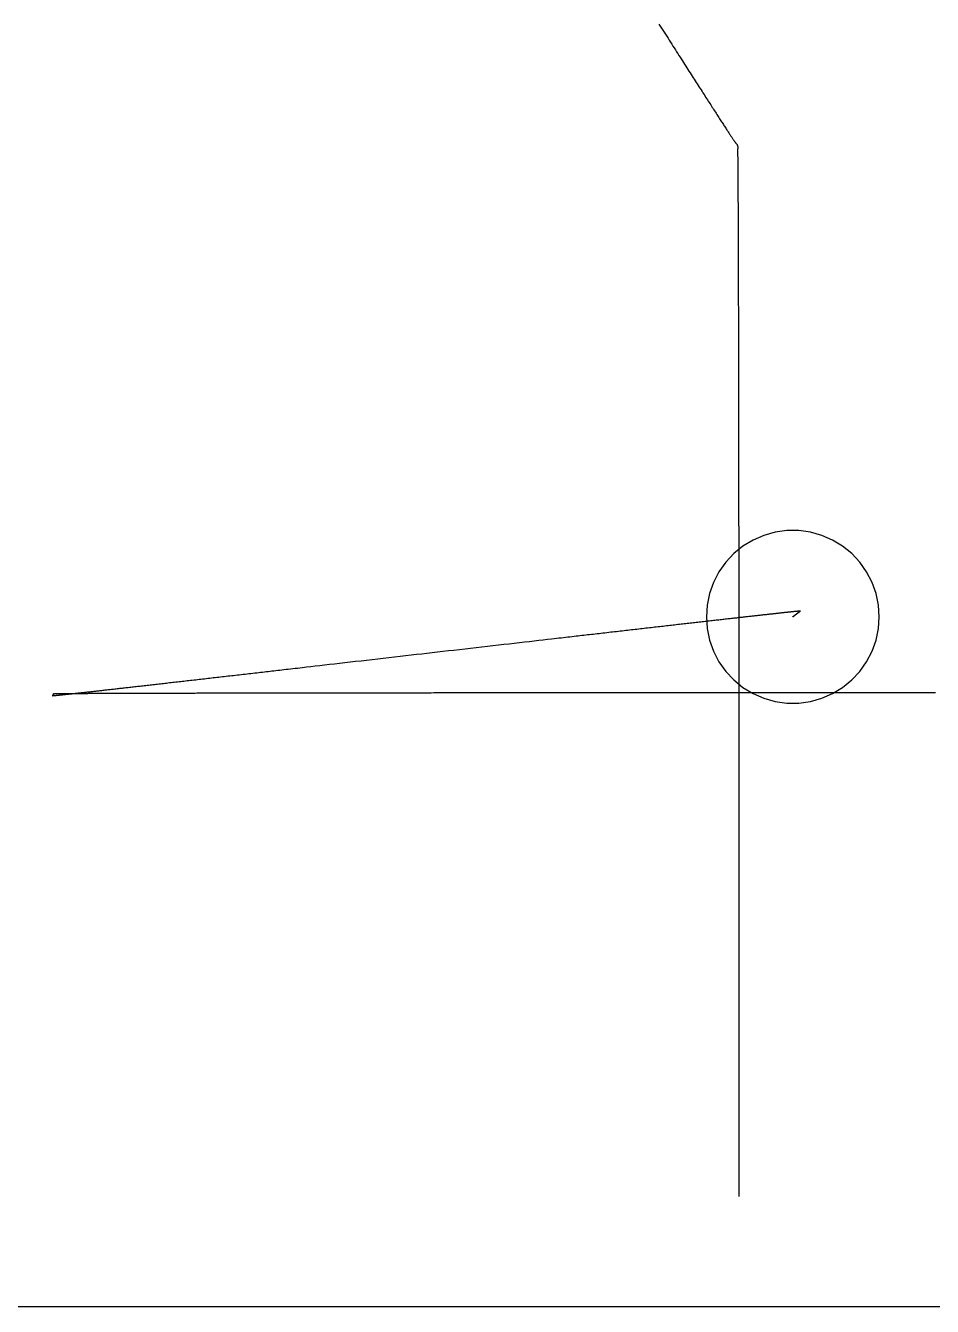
# Model space of a CAD drawing. Header units: millimetres. Extents: x -226 to 218, y -257 to 254.
# Drawn here: x 14.9 to 56.4, y 7 to 65.6 of the extents above; entities that cross this region are included whole.
import ezdxf

# ---------------------------------------------------------------- set-up
doc = ezdxf.new("R2010")
doc.units = ezdxf.units.MM
doc.layers.add('SKETCH', color=5, linetype='Continuous')
doc.layers.add('VISIBLE', color=7, linetype='Continuous')

msp = doc.modelspace()

# ---------------------------------------------------------------- linework, layer by layer
at = {"layer": 'SKETCH', "flags": 128}
for points in [[(43.926, 65.707), (43.987, 65.612), (44.047, 65.518), (44.107, 65.424), (44.166, 65.331), (44.225, 65.239), (44.284, 65.147), (44.342, 65.056), (44.399, 64.966), (44.456, 64.877), (44.513, 64.789), (44.569, 64.701), (44.624, 64.614), (44.679, 64.528), (44.734, 64.442), (44.788, 64.358), (44.842, 64.274), (44.895, 64.191), (44.947, 64.109), (45, 64.028), (45.051, 63.947), (45.103, 63.867), (45.153, 63.788), (45.204, 63.709), (45.254, 63.631), (45.303, 63.554), (45.352, 63.478), (45.401, 63.402), (45.449, 63.327), (45.496, 63.253), (45.543, 63.18), (45.59, 63.108), (45.635, 63.036), (45.681, 62.966), (45.726, 62.896), (45.77, 62.827), (45.814, 62.759), (45.857, 62.692), (45.9, 62.625), (45.942, 62.56), (45.984, 62.495), (46.025, 62.431), (46.065, 62.368), (46.105, 62.306), (46.145, 62.245), (46.184, 62.184), (46.222, 62.124), (46.26, 62.065), (46.298, 62.007), (46.335, 61.95), (46.371, 61.893), (46.407, 61.838), (46.442, 61.783), (46.477, 61.729), (46.511, 61.676), (46.545, 61.624), (46.578, 61.573), (46.611, 61.522), (46.643, 61.473), (46.674, 61.424), (46.705, 61.377), (46.736, 61.33), (46.765, 61.284), (46.794, 61.239), (46.823, 61.195), (46.851, 61.152), (46.878, 61.11), (46.905, 61.068), (46.931, 61.028), (46.957, 60.988), (46.982, 60.949), (47.007, 60.911), (47.031, 60.874), (47.055, 60.838), (47.078, 60.803), (47.1, 60.769), (47.122, 60.735), (47.143, 60.703), (47.164, 60.671), (47.184, 60.641), (47.203, 60.611), (47.222, 60.582), (47.241, 60.554), (47.258, 60.527), (47.276, 60.501), (47.292, 60.476), (47.308, 60.452), (47.324, 60.428), (47.338, 60.406), (47.352, 60.385), (47.366, 60.366), (47.378, 60.349), (47.39, 60.333), (47.401, 60.319), (47.411, 60.306), (47.42, 60.294), (47.429, 60.283), (47.438, 60.273), (47.446, 60.264), (47.453, 60.256), (47.46, 60.248), (47.466, 60.24), (47.472, 60.233), (47.478, 60.226), (47.483, 60.219), (47.488, 60.212), (47.493, 60.205), (47.498, 60.197), (47.502, 60.189), (47.506, 60.181), (47.51, 60.171), (47.514, 60.161), (47.518, 60.15), (47.522, 60.138), (47.525, 60.128), (47.528, 60.118), (47.53, 60.109), (47.531, 60.1), (47.533, 60.091), (47.534, 60.083), (47.534, 60.075), (47.534, 60.066), (47.534, 60.057), (47.534, 60.048), (47.534, 60.039), (47.533, 60.029), (47.533, 60.018), (47.532, 60.006), (47.531, 59.994), (47.53, 59.98), (47.53, 59.965), (47.529, 59.949), (47.528, 59.931), (47.528, 59.912), (47.528, 59.891), (47.528, 59.868), (47.528, 59.843), (47.528, 59.817), (47.529, 59.789), (47.529, 59.76), (47.53, 59.731), (47.53, 59.7), (47.53, 59.668), (47.531, 59.634), (47.531, 59.6), (47.531, 59.565), (47.532, 59.528), (47.532, 59.491), (47.533, 59.452), (47.533, 59.413), (47.533, 59.372), (47.534, 59.33), (47.534, 59.287), (47.535, 59.244), (47.535, 59.199), (47.535, 59.153), (47.536, 59.106), (47.536, 59.057), (47.537, 59.008), (47.537, 58.958), (47.537, 58.907), (47.538, 58.855), (47.538, 58.802), (47.538, 58.747), (47.539, 58.692), (47.539, 58.635), (47.54, 58.577), (47.54, 58.519), (47.54, 58.459), (47.541, 58.398), (47.541, 58.336), (47.541, 58.273), (47.542, 58.209), (47.542, 58.144), (47.543, 58.078), (47.543, 58.011), (47.543, 57.943), (47.544, 57.874), (47.544, 57.804), (47.544, 57.733), (47.545, 57.662), (47.545, 57.589), (47.546, 57.515), (47.546, 57.44), (47.546, 57.364), (47.547, 57.288), (47.547, 57.21), (47.547, 57.131), (47.548, 57.051), (47.548, 56.971), (47.548, 56.889), (47.549, 56.806), (47.549, 56.722), (47.549, 56.637), (47.55, 56.551), (47.55, 56.464), (47.55, 56.376), (47.551, 56.288), (47.551, 56.198), (47.551, 56.107), (47.552, 56.016), (47.552, 55.924), (47.552, 55.83), (47.553, 55.736), (47.553, 55.641), (47.553, 55.545), (47.554, 55.448), (47.554, 55.351), (47.554, 55.252), (47.555, 55.153), (47.555, 55.053), (47.555, 54.952), (47.556, 54.849), (47.556, 54.746), (47.556, 54.642), (47.557, 54.537), (47.557, 54.431), (47.557, 54.324), (47.558, 54.216), (47.558, 54.107), (47.558, 53.998), (47.559, 53.888), (47.559, 53.776), (47.559, 53.664), (47.559, 53.551), (47.56, 53.438), (47.56, 53.324), (47.56, 53.208), (47.561, 53.093), (47.561, 52.976), (47.561, 52.859), (47.562, 52.741), (47.562, 52.622), (47.562, 52.503), (47.562, 52.382), (47.563, 52.261), (47.563, 52.139), (47.563, 52.016), (47.563, 51.892), (47.564, 51.768), (47.564, 51.642), (47.564, 51.516), (47.565, 51.389), (47.565, 51.261), (47.565, 51.133), (47.565, 51.004), (47.566, 50.874), (47.566, 50.743), (47.566, 50.612), (47.566, 50.48), (47.567, 50.348), (47.567, 50.215), (47.567, 50.081), (47.567, 49.946), (47.568, 49.812), (47.568, 49.676), (47.568, 49.54), (47.568, 49.403), (47.569, 49.266), (47.569, 49.128), (47.569, 48.989), (47.569, 48.849), (47.569, 48.709), (47.57, 48.567), (47.57, 48.426), (47.57, 48.283), (47.57, 48.14), (47.571, 47.996), (47.571, 47.852), (47.571, 47.707), (47.571, 47.562), (47.571, 47.416), (47.572, 47.269), (47.572, 47.122), (47.572, 46.975), (47.572, 46.827), (47.572, 46.678), (47.573, 46.53), (47.573, 46.38), (47.573, 46.231), (47.573, 46.081), (47.573, 45.93), (47.573, 45.779), (47.574, 45.627), (47.574, 45.475), (47.574, 45.322), (47.574, 45.168), (47.574, 45.014), (47.575, 44.86), (47.575, 44.704), (47.575, 44.549), (47.575, 44.393), (47.575, 44.236), (47.575, 44.079), (47.575, 43.922), (47.576, 43.764), (47.576, 43.606), (47.576, 43.448), (47.576, 43.289), (47.576, 43.13), (47.576, 42.97), (47.576, 42.811), (47.577, 42.651), (47.577, 42.491), (47.577, 42.33), (47.577, 42.17), (47.577, 42.008), (47.577, 41.847), (47.577, 41.685), (47.577, 41.522), (47.578, 41.359), (47.578, 41.196), (47.578, 41.032), (47.578, 40.868), (47.578, 40.704), (47.578, 40.539), (47.578, 40.374), (47.578, 40.209), (47.578, 40.043), (47.578, 39.878), (47.579, 39.712), (47.579, 39.546), (47.579, 39.38), (47.579, 39.213), (47.579, 39.047), (47.579, 38.88), (47.579, 38.714), (47.579, 38.547), (47.579, 38.38), (47.579, 38.215), (47.579, 38.05), (47.579, 37.887), (47.579, 37.725), (47.579, 37.564), (47.579, 37.404), (47.579, 37.243), (47.579, 37.083), (47.58, 36.923), (47.58, 36.762), (47.58, 36.601), (47.58, 36.438), (47.58, 36.275), (47.58, 36.11), (47.58, 35.943), (47.58, 35.775), (47.58, 35.604), (47.58, 35.431), (47.58, 35.256), (47.58, 35.077), (47.58, 34.896), (47.58, 34.711), (47.58, 34.522), (47.58, 34.33), (47.58, 34.063), (47.58, 33.789), (47.58, 33.509), (47.58, 33.222), (47.58, 32.929), (47.58, 32.63), (47.58, 32.327), (47.58, 32.02), (47.58, 31.709), (47.58, 31.394), (47.58, 31.076), (47.58, 30.756), (47.58, 30.434), (47.58, 30.11), (47.58, 29.786), (47.58, 29.461), (47.58, 29.136), (47.58, 28.811), (47.58, 28.488), (47.58, 28.166), (47.58, 27.846), (47.58, 27.528), (47.58, 27.213), (47.58, 26.902), (47.58, 26.592), (47.58, 26.283), (47.58, 25.973), (47.58, 25.664), (47.58, 25.354), (47.58, 25.045), (47.58, 24.735), (47.58, 24.426), (47.58, 24.116), (47.58, 23.807), (47.58, 23.497), (47.58, 23.188), (47.58, 22.878), (47.58, 22.569), (47.58, 22.259), (47.58, 21.95), (47.58, 21.64), (47.58, 21.331), (47.58, 21.021), (47.58, 20.712), (47.58, 20.402), (47.58, 20.093), (47.58, 19.783), (47.58, 19.474), (47.58, 19.164), (47.58, 18.855), (47.58, 18.545), (47.58, 18.236), (47.58, 17.926), (47.58, 17.617), (47.58, 17.307), (47.58, 16.998), (47.58, 16.688), (47.58, 16.379), (47.58, 16.069), (47.58, 15.76), (47.58, 15.45), (47.58, 15.141), (47.58, 14.831), (47.58, 14.522), (47.58, 14.212), (47.58, 13.903), (47.58, 13.593), (47.58, 13.284), (47.58, 12.974), (47.58, 12.665), (47.58, 12.355), (47.58, 12.046)], [(54.01, 38.579), (53.973, 39.118), (53.863, 39.646), (53.683, 40.155), (53.434, 40.635), (53.123, 41.076), (52.754, 41.47), (52.335, 41.811), (51.874, 42.092), (51.378, 42.307), (50.858, 42.453), (50.323, 42.526), (49.783, 42.526), (49.248, 42.453), (48.728, 42.307), (48.233, 42.092), (47.772, 41.811), (47.353, 41.47), (46.984, 41.076), (46.673, 40.635), (46.424, 40.155), (46.243, 39.646), (46.133, 39.118), (46.097, 38.579), (46.133, 38.04), (46.243, 37.511), (46.424, 37.002), (46.673, 36.523), (46.984, 36.082), (47.353, 35.687), (47.772, 35.346), (48.233, 35.066), (48.728, 34.85), (49.248, 34.705), (49.783, 34.631), (50.323, 34.631), (50.858, 34.705), (51.378, 34.85), (51.874, 35.066), (52.335, 35.346), (52.754, 35.687), (53.123, 36.082), (53.434, 36.523), (53.683, 37.002), (53.863, 37.511), (53.973, 38.04), (54.01, 38.579)], [(50.053, 38.579), (50.054, 38.579), (50.055, 38.58), (50.055, 38.58), (50.056, 38.581), (50.056, 38.581), (50.057, 38.581), (50.057, 38.582), (50.058, 38.582), (50.059, 38.583), (50.059, 38.583), (50.06, 38.584), (50.06, 38.584), (50.061, 38.585), (50.062, 38.585), (50.062, 38.585), (50.063, 38.586), (50.063, 38.586), (50.064, 38.587), (50.064, 38.587), (50.065, 38.588), (50.066, 38.588), (50.066, 38.589), (50.067, 38.589), (50.067, 38.589), (50.068, 38.59), (50.069, 38.59), (50.069, 38.591), (50.07, 38.591), (50.07, 38.592), (50.071, 38.592), (50.071, 38.593), (50.072, 38.593), (50.073, 38.593), (50.073, 38.594), (50.074, 38.594), (50.074, 38.595), (50.075, 38.595), (50.075, 38.596), (50.076, 38.596), (50.077, 38.597), (50.077, 38.597), (50.078, 38.598), (50.078, 38.598), (50.079, 38.598), (50.08, 38.599), (50.08, 38.599), (50.081, 38.6), (50.081, 38.6), (50.082, 38.601), (50.082, 38.601), (50.083, 38.602), (50.084, 38.602), (50.084, 38.602), (50.085, 38.603), (50.085, 38.603), (50.086, 38.604), (50.087, 38.604), (50.087, 38.605), (50.088, 38.605), (50.088, 38.606), (50.089, 38.606), (50.089, 38.606), (50.09, 38.607), (50.091, 38.607), (50.091, 38.608), (50.092, 38.608), (50.092, 38.609), (50.093, 38.609), (50.093, 38.61), (50.094, 38.61), (50.095, 38.61), (50.095, 38.611), (50.096, 38.611), (50.096, 38.612), (50.097, 38.612), (50.098, 38.613), (50.098, 38.613), (50.099, 38.614), (50.099, 38.614), (50.1, 38.615), (50.1, 38.615), (50.101, 38.615), (50.102, 38.616), (50.102, 38.616), (50.103, 38.617), (50.103, 38.617), (50.104, 38.618), (50.105, 38.618), (50.105, 38.619), (50.106, 38.619), (50.106, 38.619), (50.107, 38.62), (50.107, 38.62), (50.108, 38.621), (50.109, 38.621), (50.109, 38.622), (50.11, 38.622), (50.11, 38.623), (50.111, 38.623), (50.112, 38.623), (50.112, 38.624), (50.113, 38.624), (50.113, 38.625), (50.114, 38.625), (50.114, 38.626), (50.115, 38.626), (50.116, 38.627), (50.116, 38.627), (50.117, 38.628), (50.117, 38.628), (50.118, 38.628), (50.118, 38.629), (50.119, 38.629), (50.12, 38.63), (50.12, 38.63), (50.121, 38.631), (50.121, 38.631), (50.122, 38.632), (50.123, 38.632), (50.123, 38.632), (50.124, 38.633), (50.124, 38.633), (50.125, 38.634), (50.125, 38.634), (50.126, 38.635), (50.127, 38.635), (50.127, 38.636), (50.128, 38.636), (50.128, 38.636), (50.129, 38.637), (50.13, 38.637), (50.13, 38.638), (50.131, 38.638), (50.131, 38.639), (50.132, 38.639), (50.132, 38.64), (50.133, 38.64), (50.134, 38.641), (50.134, 38.641), (50.135, 38.641), (50.135, 38.642), (50.136, 38.642), (50.137, 38.643), (50.137, 38.643), (50.138, 38.644), (50.138, 38.644), (50.139, 38.645), (50.139, 38.645), (50.14, 38.645), (50.141, 38.646), (50.141, 38.646), (50.142, 38.647), (50.142, 38.647), (50.143, 38.648), (50.144, 38.648), (50.144, 38.649), (50.145, 38.649), (50.145, 38.65), (50.146, 38.65), (50.146, 38.65), (50.147, 38.651), (50.148, 38.651), (50.148, 38.652), (50.149, 38.652), (50.149, 38.653), (50.15, 38.653), (50.151, 38.654), (50.151, 38.654), (50.152, 38.654), (50.152, 38.655), (50.153, 38.655), (50.153, 38.656), (50.154, 38.656), (50.155, 38.657), (50.155, 38.657), (50.156, 38.658), (50.156, 38.658), (50.157, 38.659), (50.158, 38.659), (50.158, 38.659), (50.159, 38.66), (50.159, 38.66), (50.16, 38.661), (50.16, 38.661), (50.161, 38.662), (50.162, 38.662), (50.162, 38.663), (50.163, 38.663), (50.163, 38.663), (50.164, 38.664), (50.164, 38.664), (50.165, 38.665), (50.166, 38.665), (50.166, 38.666), (50.167, 38.666), (50.167, 38.666), (50.168, 38.667), (50.168, 38.667), (50.169, 38.668), (50.169, 38.668), (50.17, 38.668), (50.17, 38.669), (50.171, 38.669), (50.171, 38.67), (50.172, 38.67), (50.172, 38.671), (50.173, 38.671), (50.174, 38.671), (50.174, 38.672), (50.175, 38.672), (50.175, 38.673), (50.176, 38.673), (50.176, 38.673), (50.177, 38.674), (50.177, 38.674), (50.178, 38.675), (50.178, 38.675), (50.179, 38.675), (50.179, 38.676), (50.18, 38.676), (50.18, 38.677), (50.181, 38.677), (50.181, 38.677), (50.182, 38.678), (50.183, 38.678), (50.183, 38.679), (50.184, 38.679), (50.184, 38.679), (50.185, 38.68), (50.185, 38.68), (50.186, 38.681), (50.186, 38.681), (50.187, 38.681), (50.187, 38.682), (50.188, 38.682), (50.188, 38.683), (50.189, 38.683), (50.189, 38.684), (50.19, 38.684), (50.19, 38.684), (50.191, 38.685), (50.191, 38.685), (50.192, 38.686), (50.193, 38.686), (50.193, 38.686), (50.194, 38.687), (50.194, 38.687), (50.195, 38.688), (50.195, 38.688), (50.196, 38.688), (50.196, 38.689), (50.197, 38.689), (50.197, 38.69), (50.198, 38.69), (50.198, 38.69), (50.199, 38.691), (50.199, 38.691), (50.2, 38.692), (50.2, 38.692), (50.201, 38.692), (50.202, 38.693), (50.202, 38.693), (50.203, 38.694), (50.203, 38.694), (50.204, 38.695), (50.204, 38.695), (50.205, 38.695), (50.205, 38.696), (50.206, 38.696), (50.206, 38.697), (50.207, 38.697), (50.207, 38.697), (50.208, 38.698), (50.208, 38.698), (50.209, 38.699), (50.209, 38.699), (50.21, 38.699), (50.211, 38.7), (50.211, 38.7), (50.212, 38.701), (50.212, 38.701), (50.213, 38.701), (50.213, 38.702), (50.214, 38.702), (50.214, 38.703), (50.215, 38.703), (50.215, 38.703), (50.216, 38.704), (50.216, 38.704), (50.217, 38.705), (50.217, 38.705), (50.218, 38.706), (50.218, 38.706), (50.219, 38.706), (50.22, 38.707), (50.22, 38.707), (50.221, 38.708), (50.221, 38.708), (50.222, 38.708), (50.222, 38.709), (50.223, 38.709), (50.223, 38.71), (50.224, 38.71), (50.224, 38.71), (50.225, 38.711), (50.225, 38.711), (50.226, 38.712), (50.226, 38.712), (50.227, 38.712), (50.227, 38.713), (50.228, 38.713), (50.229, 38.714), (50.229, 38.714), (50.23, 38.715), (50.23, 38.715), (50.231, 38.715), (50.231, 38.716), (50.232, 38.716), (50.232, 38.717), (50.233, 38.717), (50.233, 38.717), (50.234, 38.718), (50.234, 38.718), (50.235, 38.719), (50.235, 38.719), (50.236, 38.719), (50.236, 38.72), (50.237, 38.72), (50.238, 38.721), (50.238, 38.721), (50.239, 38.721), (50.239, 38.722), (50.24, 38.722), (50.24, 38.723), (50.241, 38.723), (50.241, 38.723), (50.242, 38.724), (50.242, 38.724), (50.243, 38.725), (50.243, 38.725), (50.244, 38.726), (50.244, 38.726), (50.245, 38.726), (50.245, 38.727), (50.246, 38.727), (50.247, 38.728), (50.247, 38.728), (50.248, 38.728), (50.248, 38.729), (50.249, 38.729), (50.249, 38.73), (50.25, 38.73), (50.25, 38.73), (50.251, 38.731), (50.251, 38.731), (50.252, 38.732), (50.252, 38.732), (50.253, 38.732), (50.253, 38.733), (50.254, 38.733), (50.254, 38.734), (50.255, 38.734), (50.256, 38.735), (50.256, 38.735), (50.257, 38.735), (50.257, 38.736), (50.258, 38.736), (50.258, 38.737), (50.259, 38.737), (50.259, 38.737), (50.26, 38.738), (50.26, 38.738), (50.261, 38.739), (50.261, 38.739), (50.262, 38.739), (50.262, 38.74), (50.263, 38.74), (50.263, 38.741), (50.264, 38.741), (50.265, 38.741), (50.265, 38.742), (50.266, 38.742), (50.266, 38.743), (50.267, 38.743), (50.267, 38.743), (50.268, 38.744), (50.268, 38.744), (50.269, 38.745), (50.269, 38.745), (50.27, 38.746), (50.27, 38.746), (50.271, 38.746), (50.271, 38.747), (50.272, 38.747), (50.273, 38.748), (50.273, 38.748), (50.274, 38.748), (50.274, 38.749), (50.275, 38.749), (50.275, 38.75), (50.276, 38.75), (50.276, 38.75), (50.277, 38.751), (50.277, 38.751), (50.278, 38.752), (50.278, 38.752), (50.279, 38.752), (50.279, 38.753), (50.28, 38.753), (50.28, 38.754), (50.281, 38.754), (50.282, 38.755), (50.282, 38.755), (50.283, 38.755), (50.283, 38.756), (50.284, 38.756), (50.284, 38.757), (50.285, 38.757), (50.285, 38.757), (50.286, 38.758), (50.286, 38.758), (50.287, 38.759), (50.287, 38.759), (50.288, 38.759), (50.288, 38.76), (50.289, 38.76), (50.289, 38.761), (50.29, 38.761), (50.291, 38.761), (50.291, 38.762), (50.292, 38.762), (50.292, 38.763), (50.293, 38.763), (50.293, 38.764), (50.294, 38.764), (50.294, 38.764), (50.295, 38.765), (50.295, 38.765), (50.296, 38.766), (50.296, 38.766), (50.297, 38.766), (50.297, 38.767), (50.298, 38.767), (50.299, 38.768), (50.299, 38.768), (50.3, 38.768), (50.3, 38.769), (50.301, 38.769), (50.301, 38.77), (50.302, 38.77), (50.302, 38.77), (50.303, 38.771), (50.303, 38.771), (50.304, 38.772), (50.304, 38.772), (50.305, 38.773), (50.305, 38.773), (50.306, 38.773), (50.306, 38.774), (50.307, 38.774), (50.308, 38.775), (50.308, 38.775), (50.309, 38.775), (50.309, 38.776), (50.31, 38.776), (50.31, 38.777), (50.311, 38.777), (50.311, 38.777), (50.312, 38.778), (50.312, 38.778), (50.313, 38.779), (50.313, 38.779), (50.314, 38.779), (50.314, 38.78), (50.315, 38.78), (50.316, 38.781), (50.316, 38.781), (50.317, 38.782), (50.317, 38.782), (50.318, 38.782), (50.318, 38.783), (50.319, 38.783), (50.319, 38.784), (50.32, 38.784), (50.32, 38.784), (50.321, 38.785), (50.321, 38.785), (50.322, 38.786), (50.322, 38.786), (50.323, 38.786), (50.323, 38.787), (50.324, 38.787), (50.325, 38.788), (50.325, 38.788), (50.326, 38.789), (50.326, 38.789), (50.327, 38.789), (50.327, 38.79), (50.328, 38.79), (50.328, 38.791), (50.329, 38.791), (50.329, 38.791), (50.33, 38.792), (50.33, 38.792), (50.331, 38.793), (50.331, 38.793), (50.332, 38.793), (50.333, 38.794), (50.333, 38.794), (50.334, 38.795), (50.334, 38.795), (50.335, 38.795), (50.335, 38.796), (50.336, 38.796), (50.336, 38.797), (50.337, 38.797), (50.337, 38.798), (50.338, 38.798), (50.338, 38.798), (50.339, 38.799), (50.339, 38.799), (50.34, 38.8), (50.34, 38.8), (50.341, 38.8), (50.342, 38.801), (50.342, 38.801), (50.343, 38.802), (50.343, 38.802), (50.344, 38.802), (50.344, 38.803), (50.345, 38.803), (50.345, 38.804), (50.346, 38.804), (50.346, 38.804), (50.347, 38.805), (50.347, 38.805), (50.348, 38.806), (50.348, 38.806), (50.349, 38.807), (50.35, 38.807), (50.35, 38.807), (50.351, 38.808), (50.351, 38.808), (50.352, 38.809), (50.352, 38.809), (50.353, 38.809), (50.353, 38.81), (50.354, 38.81), (50.354, 38.811), (50.355, 38.811), (50.355, 38.811), (50.356, 38.812), (50.356, 38.812), (50.357, 38.813), (50.358, 38.813), (50.358, 38.814), (50.359, 38.814), (50.359, 38.814), (50.36, 38.815), (50.36, 38.815), (50.361, 38.816), (50.361, 38.816), (50.362, 38.816), (50.362, 38.817), (50.363, 38.817), (50.363, 38.818), (50.364, 38.818), (50.364, 38.818), (50.365, 38.819), (50.365, 38.819), (50.366, 38.82), (50.367, 38.82), (50.367, 38.82), (50.368, 38.821), (50.368, 38.821), (50.369, 38.822), (50.369, 38.822), (50.37, 38.823), (50.37, 38.823), (50.371, 38.823), (50.371, 38.824), (50.372, 38.824), (50.372, 38.825), (50.373, 38.825), (50.373, 38.825), (50.374, 38.826), (50.375, 38.826), (50.375, 38.827), (50.376, 38.827), (50.376, 38.827), (50.377, 38.828), (50.377, 38.828), (50.378, 38.829), (50.378, 38.829), (50.379, 38.83), (50.379, 38.83), (50.38, 38.83), (50.38, 38.831), (50.381, 38.831), (50.381, 38.832), (50.382, 38.832), (50.383, 38.832), (50.385, 38.833), (50.386, 38.834), (50.388, 38.834), (50.39, 38.835), (50.392, 38.835), (50.394, 38.836), (50.396, 38.837), (50.398, 38.837), (50.4, 38.838), (50.402, 38.838), (50.404, 38.839), (50.405, 38.839), (50.406, 38.84), (50.407, 38.84), (50.407, 38.841), (50.407, 38.841), (50.406, 38.841), (50.405, 38.841), (50.403, 38.842), (50.401, 38.842), (50.398, 38.842), (50.394, 38.841), (50.391, 38.841), (50.388, 38.841), (50.385, 38.841), (50.382, 38.841), (50.378, 38.841), (50.375, 38.84), (50.371, 38.84), (50.367, 38.84), (50.363, 38.84), (50.359, 38.839), (50.354, 38.839), (50.349, 38.839), (50.344, 38.838), (50.338, 38.838), (50.332, 38.837), (50.326, 38.837), (50.318, 38.836), (50.311, 38.835), (50.302, 38.834), (50.293, 38.834), (50.284, 38.833), (50.273, 38.832), (50.262, 38.831), (50.25, 38.829), (50.238, 38.828), (50.225, 38.827), (50.211, 38.825), (50.197, 38.824), (50.183, 38.823), (50.168, 38.821), (50.152, 38.819), (50.136, 38.818), (50.119, 38.816), (50.102, 38.814), (50.084, 38.813), (50.066, 38.811), (50.047, 38.809), (50.028, 38.807), (50.008, 38.805), (49.988, 38.803), (49.967, 38.8), (49.946, 38.798), (49.924, 38.796), (49.901, 38.793), (49.878, 38.791), (49.855, 38.789), (49.831, 38.786), (49.807, 38.783), (49.782, 38.781), (49.756, 38.778), (49.73, 38.775), (49.704, 38.772), (49.677, 38.769), (49.649, 38.766), (49.621, 38.763), (49.592, 38.76), (49.563, 38.757), (49.534, 38.753), (49.503, 38.75), (49.473, 38.747), (49.442, 38.743), (49.41, 38.74), (49.378, 38.736), (49.345, 38.732), (49.312, 38.729), (49.278, 38.725), (49.244, 38.721), (49.209, 38.717), (49.174, 38.713), (49.138, 38.709), (49.102, 38.705), (49.066, 38.701), (49.028, 38.697), (48.991, 38.693), (48.953, 38.689), (48.914, 38.684), (48.875, 38.68), (48.835, 38.676), (48.795, 38.671), (48.754, 38.667), (48.713, 38.662), (48.671, 38.657), (48.629, 38.653), (48.586, 38.648), (48.543, 38.643), (48.499, 38.638), (48.455, 38.633), (48.41, 38.628), (48.365, 38.623), (48.319, 38.618), (48.273, 38.613), (48.226, 38.608), (48.179, 38.602), (48.132, 38.597), (48.084, 38.592), (48.035, 38.586), (47.986, 38.581), (47.937, 38.575), (47.887, 38.57), (47.836, 38.564), (47.785, 38.558), (47.734, 38.552), (47.682, 38.547), (47.63, 38.541), (47.577, 38.535), (47.523, 38.529), (47.47, 38.523), (47.415, 38.517), (47.36, 38.51), (47.305, 38.504), (47.249, 38.498), (47.193, 38.492), (47.137, 38.485), (47.079, 38.479), (47.022, 38.472), (46.964, 38.466), (46.905, 38.459), (46.846, 38.452), (46.787, 38.446), (46.727, 38.439), (46.667, 38.432), (46.606, 38.425), (46.545, 38.418), (46.483, 38.411), (46.421, 38.404), (46.358, 38.397), (46.295, 38.39), (46.231, 38.383), (46.167, 38.376), (46.102, 38.368), (46.037, 38.361), (45.972, 38.354), (45.906, 38.346), (45.84, 38.339), (45.773, 38.331), (45.705, 38.323), (45.638, 38.316), (45.57, 38.308), (45.501, 38.3), (45.432, 38.292), (45.363, 38.284), (45.293, 38.277), (45.223, 38.269), (45.152, 38.26), (45.081, 38.252), (45.01, 38.244), (44.938, 38.236), (44.865, 38.228), (44.793, 38.219), (44.719, 38.211), (44.646, 38.203), (44.572, 38.194), (44.497, 38.186), (44.422, 38.177), (44.347, 38.168), (44.271, 38.16), (44.195, 38.151), (44.118, 38.142), (44.041, 38.133), (43.963, 38.124), (43.885, 38.115), (43.807, 38.106), (43.728, 38.097), (43.649, 38.088), (43.57, 38.079), (43.49, 38.07), (43.41, 38.061), (43.329, 38.052), (43.248, 38.042), (43.167, 38.033), (43.085, 38.024), (43.003, 38.014), (42.92, 38.005), (42.837, 37.995), (42.753, 37.986), (42.669, 37.976), (42.585, 37.967), (42.5, 37.957), (42.415, 37.947), (42.329, 37.937), (42.243, 37.928), (42.157, 37.918), (42.07, 37.908), (41.983, 37.898), (41.896, 37.888), (41.808, 37.878), (41.72, 37.868), (41.632, 37.858), (41.543, 37.847), (41.454, 37.837), (41.364, 37.827), (41.274, 37.817), (41.185, 37.806), (41.096, 37.796), (41.009, 37.786), (40.922, 37.776), (40.835, 37.766), (40.749, 37.756), (40.662, 37.746), (40.576, 37.736), (40.489, 37.726), (40.401, 37.716), (40.313, 37.706), (40.224, 37.696), (40.134, 37.685), (40.042, 37.675), (39.949, 37.664), (39.854, 37.653), (39.757, 37.642), (39.658, 37.631), (39.557, 37.619), (39.453, 37.607), (39.347, 37.595), (39.238, 37.582), (39.125, 37.569), (39.01, 37.556), (38.823, 37.535), (38.628, 37.512), (38.425, 37.489), (38.214, 37.465), (37.996, 37.44), (37.772, 37.414), (37.542, 37.387), (37.307, 37.36), (37.067, 37.333), (36.824, 37.305), (36.577, 37.276), (36.326, 37.248), (36.074, 37.219), (35.82, 37.19), (35.565, 37.16), (35.309, 37.131), (35.053, 37.101), (34.798, 37.072), (34.544, 37.043), (34.292, 37.014), (34.042, 36.985), (33.794, 36.957), (33.551, 36.929), (33.311, 36.901), (33.071, 36.874), (32.827, 36.846), (32.58, 36.817), (32.33, 36.789), (32.078, 36.76), (31.824, 36.73), (31.568, 36.701), (31.312, 36.672), (31.057, 36.642), (30.801, 36.613), (30.547, 36.584), (30.295, 36.555), (30.044, 36.526), (29.797, 36.498), (29.553, 36.47), (29.314, 36.442), (29.078, 36.415), (28.848, 36.389), (28.624, 36.363), (28.406, 36.338), (28.195, 36.314), (27.992, 36.29), (27.796, 36.268), (27.609, 36.246), (27.494, 36.233), (27.381, 36.22), (27.272, 36.207), (27.165, 36.195), (27.062, 36.183), (26.96, 36.172), (26.861, 36.16), (26.765, 36.149), (26.67, 36.138), (26.576, 36.127), (26.485, 36.117), (26.394, 36.106), (26.305, 36.096), (26.216, 36.086), (26.129, 36.076), (26.042, 36.066), (25.955, 36.056), (25.869, 36.046), (25.782, 36.036), (25.695, 36.026), (25.608, 36.016), (25.521, 36.006), (25.432, 35.996), (25.342, 35.985), (25.252, 35.975), (25.163, 35.965), (25.074, 35.955), (24.985, 35.944), (24.896, 35.934), (24.808, 35.924), (24.72, 35.914), (24.632, 35.904), (24.545, 35.894), (24.458, 35.884), (24.372, 35.874), (24.286, 35.864), (24.2, 35.855), (24.115, 35.845), (24.03, 35.835), (23.945, 35.825), (23.861, 35.816), (23.777, 35.806), (23.694, 35.797), (23.611, 35.787), (23.529, 35.778), (23.447, 35.768), (23.365, 35.759), (23.284, 35.75), (23.203, 35.741), (23.123, 35.731), (23.043, 35.722), (22.963, 35.713), (22.884, 35.704), (22.805, 35.695), (22.727, 35.686), (22.648, 35.677), (22.571, 35.668), (22.494, 35.659), (22.417, 35.65), (22.34, 35.642), (22.264, 35.633), (22.189, 35.624), (22.113, 35.616), (22.039, 35.607), (21.964, 35.599), (21.89, 35.59), (21.817, 35.582), (21.744, 35.573), (21.671, 35.565), (21.599, 35.557), (21.528, 35.549), (21.456, 35.541), (21.386, 35.533), (21.315, 35.525), (21.245, 35.517), (21.176, 35.509), (21.107, 35.501), (21.038, 35.493), (20.969, 35.485), (20.902, 35.478), (20.834, 35.47), (20.767, 35.462), (20.7, 35.455), (20.634, 35.447), (20.569, 35.44), (20.503, 35.432), (20.439, 35.425), (20.374, 35.418), (20.31, 35.411), (20.247, 35.403), (20.184, 35.396), (20.121, 35.389), (20.059, 35.382), (19.998, 35.375), (19.937, 35.368), (19.876, 35.362), (19.816, 35.355), (19.757, 35.348), (19.698, 35.341), (19.639, 35.335), (19.581, 35.328), (19.523, 35.322), (19.465, 35.315), (19.408, 35.309), (19.352, 35.302), (19.296, 35.296), (19.241, 35.29), (19.186, 35.284), (19.131, 35.277), (19.077, 35.271), (19.023, 35.265), (18.97, 35.259), (18.917, 35.253), (18.865, 35.248), (18.814, 35.242), (18.762, 35.236), (18.712, 35.23), (18.661, 35.225), (18.612, 35.219), (18.563, 35.214), (18.514, 35.208), (18.466, 35.203), (18.418, 35.197), (18.37, 35.192), (18.323, 35.187), (18.277, 35.182), (18.231, 35.176), (18.186, 35.171), (18.141, 35.166), (18.096, 35.161), (18.052, 35.156), (18.009, 35.152), (17.966, 35.147), (17.923, 35.142), (17.881, 35.137), (17.84, 35.133), (17.799, 35.128), (17.758, 35.124), (17.718, 35.119), (17.679, 35.115), (17.64, 35.11), (17.601, 35.106), (17.563, 35.102), (17.526, 35.098), (17.489, 35.094), (17.453, 35.09), (17.417, 35.086), (17.381, 35.082), (17.346, 35.078), (17.312, 35.074), (17.278, 35.07), (17.244, 35.066), (17.211, 35.063), (17.179, 35.059), (17.147, 35.056), (17.116, 35.052), (17.085, 35.049), (17.054, 35.045), (17.024, 35.042), (16.995, 35.039), (16.966, 35.036), (16.938, 35.032), (16.91, 35.029), (16.883, 35.026), (16.856, 35.023), (16.83, 35.021), (16.804, 35.018), (16.779, 35.015), (16.754, 35.012), (16.73, 35.01), (16.706, 35.007), (16.683, 35.005), (16.66, 35.002), (16.638, 35), (16.617, 34.998), (16.596, 34.996), (16.575, 34.993), (16.555, 34.991), (16.535, 34.989), (16.516, 34.987), (16.498, 34.985), (16.48, 34.984), (16.462, 34.982), (16.446, 34.98), (16.429, 34.978), (16.413, 34.977), (16.398, 34.975), (16.383, 34.974), (16.369, 34.972), (16.355, 34.971), (16.342, 34.97), (16.329, 34.968), (16.317, 34.967), (16.305, 34.966), (16.295, 34.965), (16.285, 34.964), (16.276, 34.963), (16.267, 34.962), (16.259, 34.962), (16.252, 34.961), (16.245, 34.96), (16.239, 34.96), (16.233, 34.959), (16.227, 34.959), (16.222, 34.958), (16.217, 34.958), (16.213, 34.958), (16.208, 34.957), (16.204, 34.957), (16.201, 34.957), (16.197, 34.957), (16.193, 34.956), (16.19, 34.956), (16.186, 34.956), (16.183, 34.956), (16.179, 34.956), (16.175, 34.956), (16.172, 34.955), (16.169, 34.955), (16.167, 34.956), (16.165, 34.956), (16.164, 34.956), (16.164, 34.956), (16.164, 34.957), (16.164, 34.957), (16.165, 34.957), (16.166, 34.958), (16.167, 34.958), (16.169, 34.959), (16.17, 34.96), (16.172, 34.96), (16.174, 34.961), (16.176, 34.961), (16.177, 34.962), (16.179, 34.963), (16.18, 34.963), (16.182, 34.964), (16.183, 34.964), (16.183, 34.965), (16.184, 34.965), (16.184, 34.965), (16.184, 34.966), (16.184, 34.966), (16.185, 34.967), (16.185, 34.967), (16.185, 34.967), (16.185, 34.968), (16.185, 34.968), (16.185, 34.969), (16.186, 34.969), (16.186, 34.969), (16.186, 34.97), (16.186, 34.97), (16.186, 34.97), (16.187, 34.971), (16.187, 34.971), (16.187, 34.972), (16.187, 34.972), (16.187, 34.972), (16.187, 34.973), (16.188, 34.973), (16.188, 34.974), (16.188, 34.974), (16.188, 34.974), (16.188, 34.975), (16.189, 34.975), (16.189, 34.976), (16.189, 34.976), (16.189, 34.976), (16.189, 34.977), (16.189, 34.977), (16.19, 34.977), (16.19, 34.978), (16.19, 34.978), (16.19, 34.979), (16.19, 34.979), (16.19, 34.979), (16.191, 34.98), (16.191, 34.98), (16.191, 34.981), (16.191, 34.981), (16.191, 34.981), (16.192, 34.982), (16.192, 34.982), (16.192, 34.983), (16.192, 34.983), (16.192, 34.983), (16.192, 34.984), (16.193, 34.984), (16.193, 34.985), (16.193, 34.985), (16.193, 34.985), (16.193, 34.986), (16.194, 34.986), (16.194, 34.986), (16.194, 34.987), (16.194, 34.987), (16.194, 34.988), (16.194, 34.988), (16.195, 34.988), (16.195, 34.989), (16.195, 34.989), (16.195, 34.99), (16.195, 34.99), (16.196, 34.99), (16.196, 34.991), (16.196, 34.991), (16.196, 34.992), (16.196, 34.992), (16.196, 34.992), (16.197, 34.993), (16.197, 34.993), (16.197, 34.993), (16.197, 34.994), (16.197, 34.994), (16.198, 34.995), (16.198, 34.995), (16.198, 34.995), (16.198, 34.996), (16.198, 34.996), (16.198, 34.997), (16.199, 34.997), (16.199, 34.997), (16.199, 34.998), (16.199, 34.998), (16.199, 34.999), (16.2, 34.999), (16.2, 34.999), (16.2, 35), (16.2, 35), (16.2, 35.001), (16.2, 35.001), (16.201, 35.001), (16.201, 35.002), (16.201, 35.002), (16.201, 35.002), (16.201, 35.003), (16.201, 35.003), (16.202, 35.004), (16.202, 35.004), (16.202, 35.004), (16.202, 35.005), (16.202, 35.005), (16.203, 35.006), (16.203, 35.006), (16.203, 35.006), (16.203, 35.007), (16.203, 35.007), (16.203, 35.008), (16.204, 35.008), (16.204, 35.008), (16.204, 35.009), (16.204, 35.009), (16.204, 35.009), (16.205, 35.01), (16.205, 35.01), (16.205, 35.011), (16.205, 35.011), (16.205, 35.011), (16.205, 35.012), (16.206, 35.012), (16.206, 35.013), (16.206, 35.013), (16.206, 35.013), (16.206, 35.014), (16.207, 35.014), (16.207, 35.015), (16.207, 35.015), (16.207, 35.015), (16.207, 35.016), (16.207, 35.016), (16.208, 35.017), (16.208, 35.017), (16.208, 35.017), (16.208, 35.018), (16.208, 35.018), (16.209, 35.018), (16.209, 35.019), (16.209, 35.019), (16.209, 35.02), (16.209, 35.02), (16.209, 35.02), (16.21, 35.021), (16.21, 35.021), (16.21, 35.022), (16.21, 35.022), (16.21, 35.022), (16.211, 35.023), (16.211, 35.023), (16.211, 35.024), (16.211, 35.024), (16.211, 35.024), (16.211, 35.025), (16.212, 35.025), (16.212, 35.025), (16.212, 35.026), (16.212, 35.026), (16.212, 35.027), (16.213, 35.027), (16.213, 35.027), (16.213, 35.028), (16.213, 35.028), (16.213, 35.029), (16.213, 35.029), (16.214, 35.029), (16.214, 35.03), (16.214, 35.03), (16.214, 35.031), (16.214, 35.031), (16.215, 35.031), (16.215, 35.032), (16.215, 35.032), (16.215, 35.033), (16.215, 35.033), (16.215, 35.033), (16.216, 35.034), (16.216, 35.034), (16.216, 35.034), (16.216, 35.035), (16.216, 35.035), (16.216, 35.036), (16.217, 35.036), (16.217, 35.036), (16.217, 35.037), (16.217, 35.037), (16.217, 35.038), (16.218, 35.038), (16.218, 35.038), (16.218, 35.039), (16.218, 35.039), (16.218, 35.04), (16.218, 35.04), (16.219, 35.04), (16.219, 35.041), (16.219, 35.041), (16.219, 35.042), (16.219, 35.042), (16.22, 35.042), (16.22, 35.043), (16.22, 35.043), (16.22, 35.043), (16.22, 35.044), (16.22, 35.044), (16.221, 35.045), (16.221, 35.045), (16.221, 35.045), (16.221, 35.046), (16.221, 35.046), (16.222, 35.047), (16.222, 35.047), (16.222, 35.047), (16.222, 35.048), (16.222, 35.048), (16.222, 35.049), (16.223, 35.049), (16.223, 35.049), (16.223, 35.05), (16.222, 35.05), (16.222, 35.051), (16.221, 35.051), (16.22, 35.051), (16.218, 35.052), (16.217, 35.052), (16.215, 35.053), (16.214, 35.053), (16.212, 35.053), (16.211, 35.054), (16.21, 35.054), (16.209, 35.055), (16.208, 35.055), (16.208, 35.055), (16.208, 35.056), (16.208, 35.056), (16.209, 35.057), (16.21, 35.057), (16.212, 35.057), (16.215, 35.058), (16.218, 35.058), (16.222, 35.058), (16.227, 35.059), (16.231, 35.059), (16.235, 35.059), (16.239, 35.059), (16.243, 35.06), (16.247, 35.06), (16.251, 35.06), (16.256, 35.06), (16.26, 35.061), (16.265, 35.061), (16.27, 35.061), (16.275, 35.061), (16.281, 35.062), (16.287, 35.062), (16.294, 35.062), (16.301, 35.062), (16.309, 35.062), (16.317, 35.063), (16.326, 35.063), (16.335, 35.063), (16.346, 35.063), (16.356, 35.064), (16.368, 35.064), (16.381, 35.064), (16.394, 35.064), (16.408, 35.064), (16.423, 35.065), (16.438, 35.065), (16.454, 35.065), (16.47, 35.065), (16.487, 35.066), (16.505, 35.066), (16.523, 35.066), (16.542, 35.066), (16.561, 35.067), (16.581, 35.067), (16.601, 35.067), (16.622, 35.067), (16.644, 35.067), (16.666, 35.068), (16.688, 35.068), (16.712, 35.068), (16.735, 35.068), (16.76, 35.069), (16.785, 35.069), (16.81, 35.069), (16.836, 35.069), (16.863, 35.069), (16.89, 35.07), (16.917, 35.07), (16.945, 35.07), (16.974, 35.07), (17.003, 35.071), (17.033, 35.071), (17.064, 35.071), (17.095, 35.071), (17.126, 35.071), (17.158, 35.072), (17.191, 35.072), (17.224, 35.072), (17.258, 35.072), (17.292, 35.073), (17.327, 35.073), (17.363, 35.073), (17.399, 35.073), (17.435, 35.073), (17.472, 35.074), (17.51, 35.074), (17.548, 35.074), (17.587, 35.074), (17.626, 35.075), (17.666, 35.075), (17.706, 35.075), (17.747, 35.075), (17.788, 35.075), (17.83, 35.076), (17.873, 35.076), (17.916, 35.076), (17.959, 35.076), (18.004, 35.077), (18.048, 35.077), (18.094, 35.077), (18.14, 35.077), (18.186, 35.077), (18.233, 35.078), (18.281, 35.078), (18.329, 35.078), (18.377, 35.078), (18.426, 35.078), (18.476, 35.079), (18.526, 35.079), (18.576, 35.079), (18.628, 35.079), (18.679, 35.08), (18.731, 35.08), (18.784, 35.08), (18.837, 35.08), (18.891, 35.08), (18.945, 35.081), (19, 35.081), (19.055, 35.081), (19.111, 35.081), (19.167, 35.081), (19.224, 35.082), (19.281, 35.082), (19.339, 35.082), (19.398, 35.082), (19.457, 35.082), (19.516, 35.083), (19.576, 35.083), (19.636, 35.083), (19.697, 35.083), (19.759, 35.083), (19.821, 35.084), (19.883, 35.084), (19.946, 35.084), (20.01, 35.084), (20.074, 35.084), (20.138, 35.085), (20.203, 35.085), (20.268, 35.085), (20.334, 35.085), (20.4, 35.085), (20.467, 35.086), (20.535, 35.086), (20.603, 35.086), (20.671, 35.086), (20.74, 35.086), (20.809, 35.087), (20.879, 35.087), (20.95, 35.087), (21.021, 35.087), (21.092, 35.087), (21.164, 35.088), (21.236, 35.088), (21.309, 35.088), (21.382, 35.088), (21.456, 35.088), (21.53, 35.089), (21.605, 35.089), (21.68, 35.089), (21.756, 35.089), (21.832, 35.089), (21.908, 35.09), (21.985, 35.09), (22.063, 35.09), (22.14, 35.09), (22.219, 35.09), (22.298, 35.09), (22.377, 35.091), (22.457, 35.091), (22.537, 35.091), (22.618, 35.091), (22.699, 35.091), (22.781, 35.092), (22.863, 35.092), (22.946, 35.092), (23.029, 35.092), (23.112, 35.092), (23.196, 35.092), (23.281, 35.093), (23.365, 35.093), (23.451, 35.093), (23.536, 35.093), (23.622, 35.093), (23.709, 35.093), (23.795, 35.094), (23.883, 35.094), (23.97, 35.094), (24.058, 35.094), (24.147, 35.094), (24.236, 35.095), (24.325, 35.095), (24.415, 35.095), (24.505, 35.095), (24.596, 35.095), (24.687, 35.095), (24.778, 35.096), (24.87, 35.096), (24.963, 35.096), (25.056, 35.096), (25.149, 35.096), (25.242, 35.096), (25.336, 35.096), (25.431, 35.097), (25.526, 35.097), (25.621, 35.097), (25.716, 35.097), (25.812, 35.097), (25.908, 35.097), (26.005, 35.098), (26.102, 35.098), (26.199, 35.098), (26.297, 35.098), (26.395, 35.098), (26.493, 35.098), (26.592, 35.099), (26.692, 35.099), (26.791, 35.099), (26.892, 35.099), (26.992, 35.099), (27.093, 35.099), (27.194, 35.099), (27.296, 35.1), (27.398, 35.1), (27.5, 35.1), (27.603, 35.1), (27.706, 35.1), (27.81, 35.1), (27.913, 35.1), (28.017, 35.101), (28.122, 35.101), (28.227, 35.101), (28.332, 35.101), (28.437, 35.101), (28.543, 35.101), (28.649, 35.101), (28.755, 35.102), (28.862, 35.102), (28.969, 35.102), (29.076, 35.102), (29.184, 35.102), (29.292, 35.102), (29.401, 35.102), (29.51, 35.102), (29.619, 35.103), (29.728, 35.103), (29.838, 35.103), (29.948, 35.103), (30.059, 35.103), (30.17, 35.103), (30.281, 35.103), (30.392, 35.103), (30.504, 35.104), (30.616, 35.104), (30.728, 35.104), (30.841, 35.104), (30.953, 35.104), (31.066, 35.104), (31.18, 35.104), (31.293, 35.104), (31.407, 35.105), (31.521, 35.105), (31.635, 35.105), (31.75, 35.105), (31.865, 35.105), (31.981, 35.105), (32.096, 35.105), (32.212, 35.105), (32.328, 35.105), (32.445, 35.106), (32.562, 35.106), (32.679, 35.106), (32.796, 35.106), (32.914, 35.106), (33.032, 35.106), (33.15, 35.106), (33.268, 35.106), (33.386, 35.106), (33.505, 35.106), (33.624, 35.107), (33.743, 35.107), (33.863, 35.107), (33.982, 35.107), (34.102, 35.107), (34.222, 35.107), (34.342, 35.107), (34.463, 35.107), (34.583, 35.107), (34.704, 35.107), (34.826, 35.107), (34.947, 35.108), (35.069, 35.108), (35.191, 35.108), (35.313, 35.108), (35.435, 35.108), (35.558, 35.108), (35.681, 35.108), (35.804, 35.108), (35.927, 35.108), (36.051, 35.108), (36.174, 35.108), (36.298, 35.108), (36.422, 35.109), (36.546, 35.109), (36.67, 35.109), (36.795, 35.109), (36.919, 35.109), (37.044, 35.109), (37.169, 35.109), (37.294, 35.109), (37.419, 35.109), (37.545, 35.109), (37.67, 35.109), (37.796, 35.109), (37.923, 35.109), (38.049, 35.109), (38.175, 35.109), (38.302, 35.11), (38.429, 35.11), (38.556, 35.11), (38.683, 35.11), (38.81, 35.11), (38.938, 35.11), (39.065, 35.11), (39.193, 35.11), (39.321, 35.11), (39.448, 35.11), (39.576, 35.11), (39.704, 35.11), (39.833, 35.11), (39.961, 35.11), (40.089, 35.11), (40.217, 35.11), (40.346, 35.11), (40.474, 35.11), (40.603, 35.111), (40.732, 35.111), (40.861, 35.111), (40.991, 35.111), (41.12, 35.111), (41.249, 35.111), (41.379, 35.111), (41.509, 35.111), (41.639, 35.111), (41.768, 35.111), (41.898, 35.111), (42.028, 35.111), (42.158, 35.111), (42.289, 35.111), (42.419, 35.111), (42.549, 35.111), (42.679, 35.111), (42.81, 35.111), (42.94, 35.111), (43.07, 35.111), (43.201, 35.111), (43.331, 35.111), (43.459, 35.111), (43.587, 35.111), (43.715, 35.111), (43.841, 35.111), (43.968, 35.111), (44.094, 35.111), (44.22, 35.111), (44.346, 35.111), (44.472, 35.111), (44.599, 35.111), (44.726, 35.111), (44.854, 35.111), (44.982, 35.111), (45.112, 35.111), (45.243, 35.111), (45.375, 35.111), (45.508, 35.111), (45.643, 35.111), (45.78, 35.111), (45.919, 35.111), (46.059, 35.111), (46.202, 35.111), (46.347, 35.111), (46.534, 35.111), (46.724, 35.111), (46.918, 35.111), (47.116, 35.112), (47.316, 35.112), (47.519, 35.112), (47.725, 35.112), (47.933, 35.112), (48.143, 35.112), (48.354, 35.112), (48.568, 35.112), (48.782, 35.112), (48.998, 35.111), (49.214, 35.111), (49.431, 35.111), (49.648, 35.111), (49.865, 35.111), (50.082, 35.111), (50.298, 35.111), (50.514, 35.111), (50.728, 35.111), (50.941, 35.111), (51.153, 35.111), (51.363, 35.111), (51.572, 35.111), (51.781, 35.111), (51.99, 35.111), (52.199, 35.111), (52.408, 35.111), (52.617, 35.111), (52.826, 35.111), (53.035, 35.111), (53.244, 35.111), (53.453, 35.111), (53.662, 35.111), (53.871, 35.111), (54.08, 35.111), (54.289, 35.111), (54.498, 35.111), (54.707, 35.111), (54.916, 35.111), (55.125, 35.111), (55.334, 35.111), (55.543, 35.111), (55.752, 35.111), (55.961, 35.111), (56.17, 35.111), (56.379, 35.111), (56.588, 35.111)]]:
    msp.add_lwpolyline(points, dxfattribs=at)
at = {"layer": 'VISIBLE'}
msp.add_line((-195.479, 7.017), (195.479, 7.017), dxfattribs=at)

doc.saveas('drawing.dxf')
